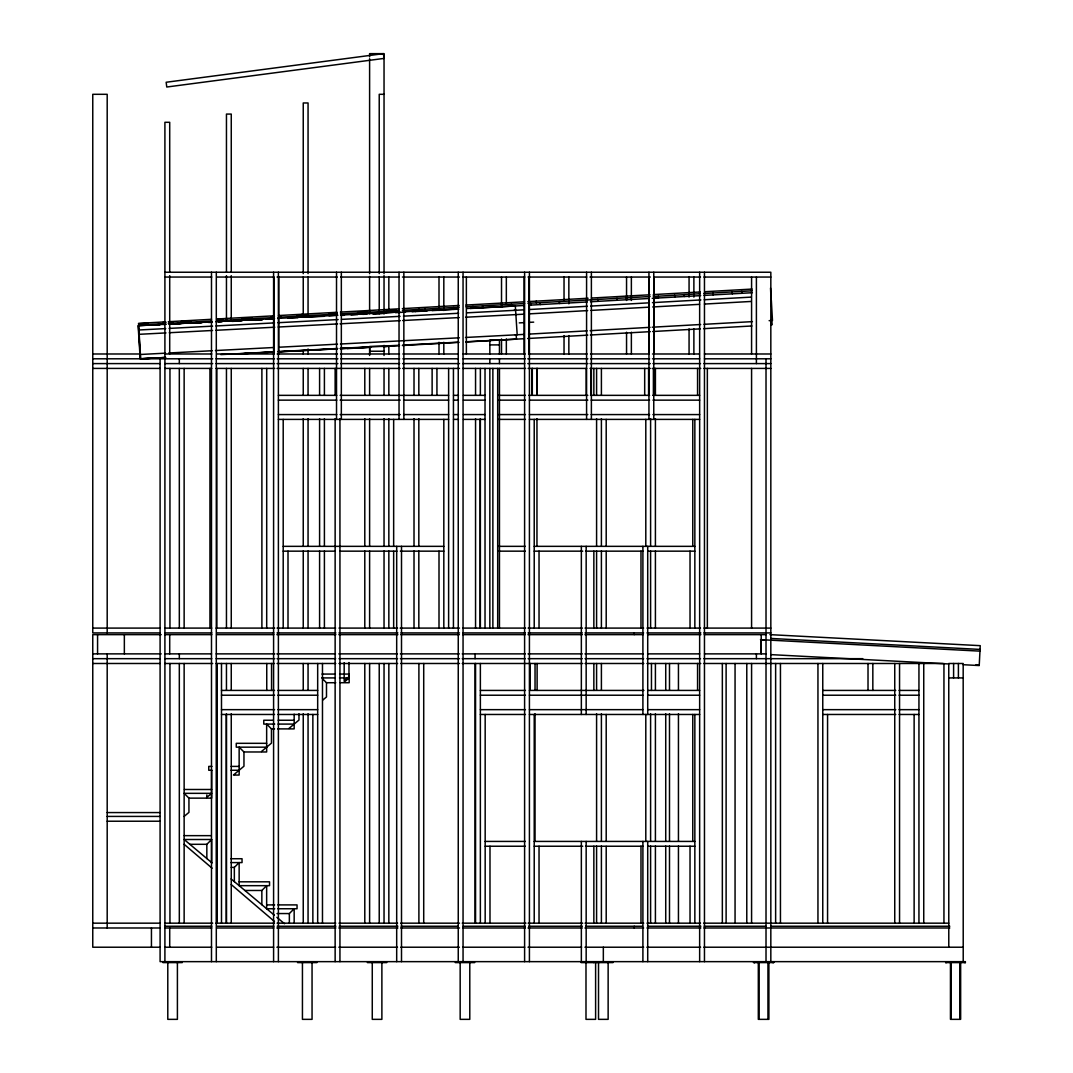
<?xml version="1.0" encoding="UTF-8"?>
<svg xmlns="http://www.w3.org/2000/svg" width="1073" height="1073" viewBox="0 0 1073 1073"><rect width="100%" height="100%" fill="white"/><g stroke="black" fill="none" stroke-linecap="round" stroke-linejoin="round"><path stroke-width="1.5" d="M770.83 640.179L770.91 638.448L980.078 649.42M189.867 844.303L206.834 844.303L211.649 839.502L211.649 862.585M234.343 881.63L234.343 867.386L239.145 862.585L239.145 885.668L269.538 885.668L269.538 881.818L239.145 881.818M244.885 890.469L261.852 890.469L266.654 885.668L266.654 908.751L274.742 908.751M277.022 913.552L289.361 913.552L294.163 908.751L294.163 923.169M184.14 816.419L188.942 812.382L188.942 798.138L184.14 793.336L211.649 793.336L205.909 798.138L188.942 798.138M233.418 775.055L243.96 766.216L243.96 751.972L239.145 747.17L239.145 775.055L234.343 775.055M322.879 699.985L326.487 696.967L326.487 682.723L322.638 678.874M164.96 321.9L138.565 323.375L138.699 325.669L148.302 325.132L148.195 323.214L138.591 323.751M168.26 321.726L211.529 319.298M216.558 319.016L273.454 315.838M278.484 315.556L337.056 312.283M340.409 312.095L399.169 308.809M402.335 308.635L459.231 305.443M465.923 305.067L524.509 301.795M527.849 301.607L588.098 298.24M591.451 298.053L650.023 294.78M700.24 291.977L653.377 294.592L653.47 296.322M705.256 291.695L752.119 289.066M166.141 322.302L162.935 322.477L163.042 324.395L166.248 324.22M169.346 322.115L172.538 321.94L172.646 323.858L169.454 324.046M216.867 319.647L223.264 319.285L223.372 321.203L216.974 321.565M274.433 316.629L271.228 316.803L271.335 318.735L274.54 318.547M336.895 313.343L328.901 313.785L329.009 315.717L337.002 315.261M138.672 325.106L165.054 323.63M168.354 323.442L211.636 321.028M216.652 320.747L273.561 317.568M278.578 317.286L337.15 314M340.503 313.826L399.263 310.54M402.429 310.352L459.324 307.173M466.017 306.798L524.603 303.525M527.943 303.337L650.131 296.51M653.47 296.483L700.334 293.707M703.687 293.519L752.213 290.796M277.746 318.373L280.938 318.185L280.831 316.267M373.739 313.893L385.422 313.236M395.427 312.672L405.473 312.109M412.112 311.747L427.161 310.902M432.124 310.62L458.855 309.131M470.282 308.488L523.892 305.497M528.707 305.228L587.266 301.956M590.472 301.768L648.977 298.495M652.223 298.321L700.682 295.612M703.968 295.424L752.388 292.714M653.578 298.401L658.379 298.133L658.272 296.215M513.927 310.379L523.946 309.829M528.949 309.547L587.374 306.274M590.713 306.087L649.125 302.827M652.464 302.64L700.87 299.93M704.21 299.743L750.939 297.127M515.831 314.617L524.201 314.148M529.19 313.866L587.655 310.593M590.955 310.419L649.433 307.146M652.706 306.958L699.529 304.343M704.451 304.061L751.301 301.446M515.188 334.883L523.664 334.4M528.52 334.132L587.119 330.86M590.137 330.685L650.09 327.332M652.236 327.211L700.656 324.502M703.995 324.328L752.428 321.618M769.126 320.679L772.466 320.492L771.339 300.333M347.236 348.604L370.628 347.29M383.986 346.552L399.035 345.707M402.348 345.519L459.177 342.341M465.749 341.979L490.911 340.57M497.59 340.195L524.321 338.706M527.661 338.518L587.803 335.152M590.378 335.004L650.332 331.651M652.625 331.53L700.293 328.861M703.62 328.673L751.918 325.977M165.483 324.261L138.699 325.669L140.67 358.798L165.725 357.483M168.823 324.086L212.347 321.82M215.7 321.645L274.286 318.574M277.625 318.399L337.888 315.247M340.584 315.1L399.827 312.002M403.166 311.827L458.412 308.944M466.782 308.501L515.322 305.966L517.186 334.763L465.508 337.472M138.953 329.988L165.738 328.593M169.078 328.418L212.602 326.138M215.955 325.964L274.54 322.893M277.88 322.718L338.143 319.566M341.496 319.392L400.081 316.334M403.421 316.159L458.667 313.262M467.037 312.82L515.577 310.285M139.208 334.307L165.993 332.912M169.226 332.737L212.561 330.471M215.901 330.296L274.795 327.211M278.148 327.037L337.593 323.925M340.074 323.805L400.336 320.653M402.616 320.532L459.298 317.568M465.615 317.232L515.979 314.604M519.278 322.893L524.08 322.638M528.882 322.383L533.683 322.141M140.415 354.479L165.47 353.165M168.756 352.99L212.226 350.723M215.432 350.549L274.031 347.491M278.792 347.236L337.485 344.165M340.476 344.004L459.405 337.794M220.837 354.6L274.286 351.81M277.625 351.636L337.74 348.484M340.436 348.349L399.545 345.251M402.885 345.077L457.997 342.193M466.339 341.764L516.448 339.135L516.18 334.816M148.114 325.159L159.756 324.583M171.398 323.992L181.391 323.483M189.706 323.067L201.348 322.477M204.675 322.316L211.327 321.98M224.633 321.31L241.277 320.478M251.256 319.969L262.898 319.378M266.225 319.218L271.214 318.963M287.846 318.131L297.838 317.621M309.48 317.031L324.448 316.28M341.08 315.449L344.406 315.274M351.059 314.939L357.725 314.604M362.714 314.349L366.041 314.188M372.693 313.853L385.998 313.182M165.443 357.524L140.469 358.798L138.404 325.669M240.352 353.714L273.655 352.024M278.645 351.77L336.922 348.792M340.248 348.631L348.577 348.202M355.23 347.867L370.212 347.102M383.53 346.431L386.857 346.257M165.255 357.537L140.187 358.798L138.135 325.669M243.786 353.58L273.856 352.065M278.873 351.81L337.351 348.859M340.691 348.698L350.723 348.189M354.063 348.028L370.775 347.183M384.134 346.512L389.15 346.257M146.76 325.28L160.132 324.676M171.828 324.14L180.184 323.751M190.216 323.295L201.912 322.758M208.605 322.45L211.944 322.289M218.637 321.994L221.977 321.833M232.009 321.377L242.029 320.921M255.401 320.304L262.094 319.995M384.04 94.303L379.225 94.303L379.225 273.575M164.907 272.234L770.83 272.234L770.83 961.649M164.907 277.049L211.77 277.049M216.786 277.049L273.695 277.049M277.049 277.049L337.311 277.049M340.651 277.049L399.236 277.049M402.455 277.049L459.499 277.049M462.839 277.049L524.777 277.049M528.037 277.049L586.703 277.049M589.989 277.049L650.305 277.049M653.618 277.049L700.521 277.049M703.848 277.049L770.83 277.049M489.838 344.902L499.455 344.902M384.174 346.431L369.742 346.431L369.742 354.264M369.742 351.233L384.174 351.233M92.761 353.983L140.174 353.983M164.907 353.983L211.824 353.983M216.84 353.983L273.816 353.983M277.169 353.983L337.485 353.983M340.543 353.983L399.491 353.983M402.844 353.983L458.131 353.983M463.16 353.983L525.166 353.983M528.506 353.983L587.159 353.983M590.512 353.983L649.152 353.983L649.111 277.049M652.505 353.983L699.422 353.983M704.451 353.983L770.83 353.983M92.761 358.798L212.709 358.798M216.049 358.798L274.487 358.798M277.169 358.798L337.915 358.798M340.838 358.798L399.679 358.798M402.844 358.798L458.131 358.798M463.12 358.798L525.166 358.798M527.809 358.798L587.883 358.798M590.512 358.798L649.608 358.798M652.505 358.798L699.663 358.798M704.451 358.798L770.83 358.798M92.761 363.599L159.957 363.599M164.907 363.599L212.709 363.599M216.049 363.599L274.487 363.599M277.049 363.599L337.915 363.599M340.651 363.599L399.679 363.599M402.59 363.599L459.499 363.599M462.839 363.599L524.777 363.599M527.809 363.599L587.883 363.599M590.056 363.599L650.305 363.599M652.947 363.599L700.521 363.599M703.875 363.599L770.83 363.599M92.761 368.415L159.957 368.415M164.907 368.415L211.77 368.415M216.049 368.415L274.675 368.415M277.049 368.415L400.122 368.415M402.59 368.415L459.499 368.415M462.839 368.415L525.569 368.415M528.117 368.415L586.703 368.415M590.056 368.415L650.305 368.415M652.21 368.415L700.776 368.415M703.875 368.415L770.83 368.415M278.39 395.347L336.801 395.347M340.141 395.347L448.621 395.347M453.517 395.347L458.493 395.347M463.469 395.347L485.372 395.347M498.73 395.347L525.435 395.347M528.761 395.347L587.83 395.347M590.512 395.347L649.581 395.347M652.8 395.347L699.65 395.347M278.39 400.149L336.801 400.149M340.141 400.149L400.229 400.149M403.569 400.149L448.621 400.149M453.517 400.149L458.493 400.149M463.469 400.149L485.023 400.149M498.73 400.149L525.435 400.149M529.418 400.149L587.83 400.149M591.169 400.149L649.581 400.149M652.921 400.149L699.65 400.149M278.39 414.58L336.801 414.58M340.141 414.58L400.229 414.58M403.569 414.58L448.621 414.58M453.517 414.58L458.493 414.58M463.469 414.58L485.023 414.58M498.73 414.58L525.435 414.58M529.418 414.58L587.83 414.58M591.169 414.58L649.581 414.58M652.921 414.58L699.65 414.58M278.39 419.395L448.621 419.395M453.517 419.395L458.493 419.395M463.469 419.395L485.023 419.395M498.73 419.395L525.435 419.395M529.418 419.395L699.65 419.395M283.205 546.345L443.82 546.345M498.556 546.345L525.327 546.345M534.22 546.345L694.848 546.345M283.205 551.16L335.071 551.16M340.087 551.16L396.97 551.16M400.323 551.16L443.82 551.16M498.556 551.16L525.327 551.16M534.22 551.16L582.746 551.16M585.563 551.16L642.982 551.16M647.998 551.16L694.848 551.16M92.761 628.094L159.957 628.094M164.907 628.094L211.77 628.094M216.049 628.094L274.675 628.094M277.049 628.094L335.634 628.094M338.974 628.094L397.56 628.094M400.122 628.094L459.499 628.094M462.839 628.094L525.569 628.094M528.117 628.094L582.438 628.094M585.026 628.094L643.612 628.094M646.965 628.094L700.521 628.094M703.875 628.094L770.83 628.094M159.957 632.909L92.761 632.909L92.761 94.303L107.193 94.303L107.193 632.909M164.907 632.909L211.837 632.909M216.786 632.909L273.856 632.909M277.049 632.909L335.876 632.909M338.974 632.909L397.895 632.909M400.913 632.909L459.499 632.909M462.839 632.909L525.301 632.909M528.117 632.909L582.29 632.909M585.026 632.909L643.612 632.909M646.965 632.909L700.87 632.909M703.875 632.909L770.83 632.909M161.205 634.639L92.761 634.639L92.761 947.218L159.81 947.218M164.907 634.639L211.837 634.639M216.598 634.639L273.856 634.639M276.874 634.639L335.876 634.639M338.827 634.639L397.895 634.639M400.766 634.639L459.378 634.639M462.718 634.639L525.301 634.639M528.023 634.639L582.29 634.639M584.946 634.639L643.143 634.639M647.582 634.639L700.87 634.639M704.21 634.639L766.015 634.639M92.761 653.873L161.205 653.873M164.907 653.873L211.569 653.873M216.169 653.873L274.782 653.873M276.874 653.873L335.473 653.873M338.827 653.873L397.426 653.873M400.363 653.873L459.378 653.873M462.248 653.873L525.314 653.873M528.023 653.873L582.25 653.873M584.946 653.873L643.143 653.873M647.556 653.873L699.676 653.873M704.492 653.873L766.015 653.873M92.761 658.674L159.957 658.674M164.907 658.674L211.77 658.674M216.169 658.674L274.782 658.674M277.049 658.674L335.634 658.674M338.974 658.674L397.56 658.674M400.363 658.674L459.499 658.674M462.248 658.674L525.314 658.674M528.117 658.674L582.25 658.674M585.026 658.674L643.612 658.674M646.965 658.674L700.521 658.674M703.875 658.674L862.786 658.674M92.761 663.49L159.957 663.49M164.907 663.49L212.709 663.49M215.941 663.49L274.473 663.49M277.049 663.49L335.769 663.49M338.974 663.49L397.64 663.49M400.672 663.49L459.499 663.49M462.248 663.49L582.746 663.49M585.026 663.49L643.787 663.49M646.965 663.49L700.776 663.49M703.593 663.49L943.046 663.49M321.98 674.072L334.776 674.072M339.578 674.072L349.181 674.072L349.181 682.723L344.366 682.723M321.672 677.921L334.776 677.921M339.47 677.921L349.181 677.921L343.454 682.723L340.369 682.723M948.787 677.921L963.219 677.921M326.487 682.723L335.742 682.723M221.494 690.422L274.554 690.422M277.88 690.422L317.675 690.422M480.369 690.422L525.435 690.422M529.418 690.422L643.921 690.422M647.824 690.422L699.65 690.422M822.763 690.422L895.727 690.422M899.04 690.422L918.944 690.422M221.494 695.224L274.554 695.224M277.88 695.224L317.675 695.224M480.369 695.224L525.435 695.224M529.418 695.224L642.901 695.224M647.918 695.224L699.65 695.224M822.763 695.224L895.727 695.224M899.04 695.224L918.944 695.224M221.494 709.655L274.554 709.655M277.88 709.655L317.675 709.655M480.369 709.655L525.435 709.655M529.418 709.655L642.901 709.655M647.918 709.655L699.65 709.655M822.763 709.655L895.727 709.655M899.04 709.655L918.944 709.655M221.494 714.47L274.554 714.47M277.88 714.47L317.675 714.47M480.369 714.47L525.435 714.47M529.418 714.47L699.65 714.47M822.763 714.47L895.727 714.47M899.04 714.47L918.944 714.47M273.374 720.238L263.77 720.238L263.77 724.087L274.742 724.087M278.175 720.238L294.163 720.238M277.987 724.087L294.163 724.087M261.852 751.972L266.654 751.972L266.654 724.087L271.469 728.889L274.554 728.889M277.639 728.889L288.436 728.889L298.978 720.05L298.978 713.719M289.361 728.889L294.163 728.889L294.163 714.189M266.654 743.321L236.261 743.321L236.261 747.17L266.654 747.17M243.96 751.972L260.927 751.972L271.469 743.133L271.469 728.889M211.958 766.404L208.752 766.404L208.752 770.253L211.958 770.253M231.151 766.404L239.145 766.404M231.057 770.253L239.145 770.253M184.449 789.487L211.649 789.487M107.193 812.569L159.957 812.569M107.193 816.419L159.957 816.419M107.193 821.221L159.957 821.221M184.14 835.652L211.327 835.652M211.649 839.502L184.14 839.502L212.092 862.947M485.17 841.42L525.327 841.42M534.22 841.42L694.848 841.42M485.17 846.235L525.327 846.235M534.22 846.235L582.746 846.235M585.563 846.235L642.982 846.235M647.998 846.235L694.848 846.235M230.843 858.735L242.042 858.735L242.042 862.585L230.843 862.585M231.258 867.386L234.343 867.386M266.654 904.901L274.661 904.901M277.853 904.901L297.047 904.901L297.047 908.751L277.853 908.751M92.761 923.169L159.957 923.169M164.907 923.169L212.709 923.169M215.941 923.169L274.473 923.169M277.049 923.169L335.769 923.169M338.974 923.169L397.56 923.169M400.672 923.169L459.499 923.169M462.248 923.169L525.971 923.169M528.117 923.169L582.746 923.169M585.026 923.169L643.72 923.169M646.965 923.169L700.521 923.169M703.593 923.169L948.76 923.169M164.907 926.254L211.837 926.254M216.867 926.254L273.856 926.254M277.21 926.254L335.876 926.254M339.229 926.254L397.895 926.254M401.248 926.254L458.251 926.254M463.268 926.254L525.301 926.254M528.654 926.254L582.29 926.254M585.643 926.254L642.579 926.254M647.582 926.254L700.87 926.254M704.21 926.254L765.827 926.254M770.83 926.254L949.806 926.254M92.761 927.984L159.957 927.984M164.907 927.984L211.837 927.984M216.598 927.984L273.856 927.984M276.874 927.984L335.876 927.984M338.827 927.984L397.895 927.984M400.766 927.984L459.499 927.984M462.718 927.984L525.301 927.984M528.023 927.984L582.29 927.984M584.959 927.984L643.626 927.984M646.965 927.984L700.87 927.984M703.875 927.984L949.806 927.984M164.907 947.218L211.757 947.218M216.598 947.218L273.669 947.218M276.874 947.218L335.581 947.218M338.827 947.218L397.506 947.218M400.766 947.218L459.418 947.218M462.718 947.218L524.684 947.218M528.023 947.218L581.606 947.218M584.919 947.218L643.626 947.218M646.845 947.218L700.629 947.218M703.767 947.218L963.219 947.218M765.76 639.91L761.173 639.723L761.213 653.873L761.213 634.639M769.904 634.639L980.239 645.664L979.22 665.555L963.178 664.71M760.475 639.642L979.984 651.137M976.014 664.697L979.22 664.871M770.83 654.624L948.76 663.959M231.138 878.935L274.339 915.189M276.874 917.321L284.493 923.719M184.14 844.303L212.132 868.218M231.205 884.514L274.46 921.466M770.535 288.047L771.098 300.346M771.661 320.545L771.903 324.864M771.339 320.559L771.581 324.878M770.937 322.021L771.098 324.904M741.819 291.387L741.926 293.305M732.215 291.923L732.322 293.841M713.009 292.996L713.116 294.914M684.198 294.606L684.306 296.524M674.595 295.142L674.702 297.06M648.669 296.752L648.776 298.67M626.578 297.825L626.686 299.743M616.975 298.361L617.082 300.279M597.768 299.434L597.876 301.352M568.972 301.044L569.079 302.962M559.368 301.58L559.476 303.498M540.162 302.653L540.269 304.571M536.218 301.137L536.312 302.868M530.558 303.19L530.666 305.108M511.352 304.263L511.459 306.194M501.748 304.799L501.856 306.73M482.542 305.872L482.649 307.803M472.938 306.409L473.045 308.34M453.731 307.495L453.839 309.413M444.128 308.031L444.235 309.949M424.921 309.104L425.029 311.022M419.06 307.696L419.167 309.426M415.318 309.641L415.425 311.559M384.241 309.641L384.335 311.371M301.915 314.241L302.009 315.972M184.757 320.8L184.851 322.53M965.137 961.649L965.137 962.602M964.935 961.649L964.935 962.602M963.219 961.649L963.178 663.49L948.76 663.49L948.787 947.218M960.563 962.602L960.563 1019.35L950.504 1019.35L950.504 962.602M960.335 962.602L960.335 1019.35M960.12 962.602L960.12 1019.35M958.404 663.49L958.404 677.921M953.602 663.49L953.602 677.921M950.946 962.602L950.946 1019.35M950.705 962.602L950.705 1019.35M946.145 961.649L946.145 962.602M945.903 961.649L945.903 962.602M945.689 961.649L945.689 962.602L965.378 962.602L965.378 961.649L160.092 961.649L160.092 358.798M943.945 663.49L943.945 923.169M923.746 663.49L923.746 923.169M918.944 663.49L918.944 923.169M914.129 714.47L914.129 923.169M899.55 663.49L899.55 923.169M894.748 663.49L894.748 923.169M872.832 663.49L872.832 690.422M868.017 663.49L868.017 690.422M827.565 714.47L827.565 923.169M822.763 663.49L822.763 923.169M817.948 663.49L817.948 923.169M780.447 663.49L780.447 923.169M775.631 663.49L775.631 923.169M773.713 961.649L773.713 962.602L753.514 962.602L753.514 961.649M773.539 961.649L773.539 962.602M772.748 961.649L772.748 962.602M768.898 962.602L768.898 1019.35L758.316 1019.35L758.316 962.602M767.946 962.602L767.946 1019.35M766.015 358.798L766.015 961.649M759.107 962.602L759.107 1019.35M756.398 277.049L756.398 363.599M756.398 653.873L756.398 658.674M754.48 961.649L754.48 962.602M754.306 961.649L754.306 962.602M751.583 277.049L751.583 353.983M751.583 368.415L751.583 628.094M751.583 663.49L751.583 923.169M746.781 663.49L746.781 923.169M735.059 663.49L735.059 923.169M726.113 663.49L726.113 923.169M722.344 663.49L722.344 923.169M707.348 368.415L707.348 628.094M704.465 272.234L704.465 961.649M699.65 272.234L699.65 961.649M697.571 368.415L697.571 395.226M697.571 663.49L697.571 690.301M694.848 419.395L694.848 628.094M694.848 714.47L694.848 923.169M693.882 277.049L693.882 297.114M693.882 328.901L693.882 353.983M692.769 419.395L692.769 546.278M692.769 714.47L692.769 841.353M690.033 551.16L690.033 628.094M690.033 846.235L690.033 923.169M689.067 277.049L689.067 297.114M689.067 328.901L689.067 353.983M678.444 663.49L678.444 690.301M678.444 713.746L678.444 841.084M678.444 846.101L678.444 923.169M669.498 663.49L669.498 690.301M669.498 713.746L669.498 841.084M669.498 846.101L669.498 923.169M665.729 663.49L665.729 690.301M665.729 713.746L665.729 841.084M665.729 846.101L665.729 923.169M655.415 368.415L655.415 395.226M655.415 418.671L655.415 546.009M655.415 551.026L655.415 628.094M655.415 663.49L655.415 690.301M655.415 713.746L655.415 841.084M655.415 846.101L655.415 923.169M653.913 277.049L653.913 353.983M653.765 272.234L653.765 419.395M653.39 368.415L653.39 395.347M651.459 663.49L651.459 690.422M650.6 418.671L650.6 546.278M650.6 551.026L650.6 628.094M650.6 713.746L650.6 841.353M650.6 846.101L650.6 923.169M648.95 272.234L648.95 419.395M648.588 368.415L648.588 395.347M647.716 546.345L647.716 714.47M647.716 841.42L647.716 961.649M645.798 419.395L645.798 546.278M645.798 714.47L645.798 841.353M644.685 368.415L644.685 395.347M642.901 546.345L642.901 714.47M642.901 841.42L642.901 961.649M640.983 551.16L640.983 628.094M640.983 846.235L640.983 923.169M634.25 632.909L634.25 634.639M634.25 926.254L634.25 927.984M631.367 277.049L631.367 300.467M631.367 332.241L631.367 353.983M626.552 277.049L626.552 300.467M626.552 332.241L626.552 353.983M612.951 961.649L612.951 962.602L581.177 962.602L581.177 961.649M608.136 962.602L608.136 1019.35L598.519 1019.35L598.519 962.602M606.205 419.395L606.205 546.278M606.205 551.294L606.205 628.094M606.205 714.47L606.205 841.353M606.205 846.369L606.205 923.169M603.334 947.218L603.334 961.649M601.403 368.415L601.403 395.226M601.403 418.671L601.403 546.278M601.403 551.026L601.403 628.094M601.403 663.49L601.403 690.301M601.403 713.746L601.403 841.353M601.403 846.101L601.403 923.169M596.588 368.415L596.588 395.226M596.588 418.671L596.588 546.009M596.588 551.026L596.588 628.094M596.588 663.49L596.588 690.301M596.588 713.746L596.588 841.084M596.588 846.101L596.588 923.169M595.609 962.602L595.609 1019.35L585.992 1019.35L585.992 962.602M593.852 368.415L593.852 395.347M593.852 551.16L593.852 628.094M593.852 663.49L593.852 690.422M593.852 846.235L593.852 923.169M593.704 961.649L593.704 962.602M591.384 272.234L591.384 419.395M591.022 368.415L591.022 395.347M586.582 272.234L586.582 419.395M586.207 368.415L586.207 395.347M586.166 546.345L586.166 714.47M586.166 841.42L586.166 961.649M581.351 546.345L581.351 714.47M581.351 841.42L581.351 961.649M568.851 277.049L568.851 303.807M568.851 335.594L568.851 353.983M564.036 277.049L564.036 300.467M564.036 335.594L564.036 353.983M539.035 551.16L539.035 628.094M539.035 846.235L539.035 923.169M537.117 368.415L537.117 395.347M537.117 663.49L537.117 690.422M536.956 368.415L536.956 395.226M536.956 418.671L536.956 546.009M535.038 663.49L535.038 690.301M535.038 713.746L535.038 841.084M534.22 419.395L534.22 628.094M534.22 714.47L534.22 923.169M532.302 368.415L532.302 395.347M532.154 368.415L532.154 395.226M530.223 663.49L530.223 690.301M529.418 272.234L529.418 961.649M528.882 277.049L528.882 353.983M524.603 272.234L524.603 961.649M524.08 277.049L524.08 353.983M506.335 277.049L506.335 303.807M506.335 338.934L506.335 353.983M501.52 277.049L501.52 307.146M501.52 338.934L501.52 353.983M499.455 354.17L499.455 340.087L489.838 340.087L489.838 354.17M499.455 358.798L499.455 363.599M499.455 368.415L499.455 628.094M497.684 368.415L497.684 628.094M492.869 368.415L492.869 628.094M489.985 846.235L489.985 923.169M489.838 358.798L489.838 363.599M489.838 368.415L489.838 628.094M485.023 368.415L485.023 628.094M485.17 714.47L485.17 923.169M480.369 368.415L480.369 395.226M480.369 418.671L480.369 628.094M480.369 663.49L480.369 923.169M480.208 419.395L480.208 628.094M475.554 368.415L475.554 395.226M475.554 418.671L475.554 628.094M475.554 663.49L475.554 923.169M475.071 653.873L475.071 658.674M475.071 663.49L475.071 923.169M474.601 961.649L474.601 962.602L455.354 962.602L455.354 961.649M469.786 962.602L469.786 1019.35L460.169 1019.35L460.169 962.602M466.366 277.049L466.366 353.983M463.053 272.234L463.053 961.649M458.251 272.234L458.251 961.649M453.436 368.415L453.436 628.094M448.621 368.415L448.621 628.094M443.82 277.049L443.82 310.499M443.82 342.274L443.82 353.983M443.82 419.395L443.82 628.094M439.005 277.049L439.005 310.499M439.005 342.274L439.005 353.983M439.005 551.16L439.005 628.094M436.939 368.415L436.939 395.347M432.124 368.415L432.124 395.347M423.714 663.49L423.714 923.169M418.899 663.49L418.899 923.169M418.832 368.415L418.832 395.226M418.832 418.671L418.832 546.009M418.832 551.026L418.832 628.094M414.017 368.415L414.017 395.226M414.017 418.671L414.017 546.009M414.017 551.026L414.017 628.094M403.85 272.234L403.85 419.395M401.503 546.345L401.503 961.649M399.035 272.234L399.035 419.395M396.688 546.345L396.688 961.649M393.657 419.395L393.657 546.278M393.657 551.294L393.657 628.094M388.842 277.049L388.842 308.823M388.842 345.627L388.842 353.983M388.842 368.415L388.842 395.226M388.842 418.671L388.842 546.278M388.842 551.026L388.842 628.094M388.842 663.49L388.842 923.169M386.682 961.649L386.682 962.602L367.449 962.602L367.449 961.649M384.04 273.695L384.04 53.65L369.608 53.65L369.608 56.856M384.04 275.6L384.04 313.96M384.04 345.385L384.04 355.458M384.04 368.415L384.04 395.226M384.04 418.671L384.04 546.009M384.04 551.026L384.04 628.094M384.04 663.49L384.04 923.169M381.881 962.602L381.881 1019.35L372.264 1019.35L372.264 962.602M379.225 276.914L379.225 313.785M379.225 663.49L379.225 923.169M369.608 58.76L369.608 273.695M369.608 276.378L369.608 313.745M369.608 347.062L369.608 355.458M369.608 368.415L369.608 395.347M369.608 418.671L369.608 546.278M369.608 551.026L369.608 628.094M369.608 663.49L369.608 923.169M364.793 368.415L364.793 395.226M364.793 418.671L364.793 546.009M364.793 551.026L364.793 628.094M364.793 663.49L364.793 923.169M348.98 662.524L348.98 676.768L344.178 680.805L344.178 662.671M341.335 272.234L341.335 419.395M339.94 418.671L339.94 546.009M339.94 546.345L339.94 961.649M336.52 272.234L336.52 419.395M335.138 368.415L335.138 395.226M335.138 418.671L335.138 546.009M335.138 546.345L335.138 961.649M324.408 368.415L324.408 395.226M324.408 418.671L324.408 546.009M324.408 551.026L324.408 628.094M322.477 663.49L322.477 923.169M319.593 368.415L319.593 395.226M319.593 418.671L319.593 546.009M319.593 551.026L319.593 628.094M317.675 663.49L317.675 923.169M316.857 961.649L316.857 962.602L297.623 962.602L297.623 961.649M312.86 714.47L312.86 923.169M312.055 962.602L312.055 1019.35L302.438 1019.35L302.438 962.602M308.058 273.655L308.058 102.968L303.243 102.968L303.243 273.655M308.058 277.008L308.058 317.165M308.058 348.966L308.058 353.983M308.058 368.415L308.058 395.226M308.058 418.671L308.058 546.009M308.058 551.026L308.058 628.094M308.058 663.49L308.058 690.301M308.058 713.746L308.058 923.169M303.243 277.008L303.243 315.502M303.243 350.643L303.243 353.983M303.243 368.415L303.243 395.226M303.243 418.671L303.243 546.009M303.243 551.026L303.243 628.094M303.243 663.49L303.243 690.301M303.243 713.746L303.243 923.169M289.361 913.552L289.361 923.169M288.007 551.16L288.007 628.094M283.205 419.395L283.205 628.094M278.819 277.049L278.819 353.983M278.39 272.234L278.39 961.649M274.004 277.049L274.004 353.983M273.588 272.234L273.588 961.649M271.563 663.49L271.563 690.422M266.694 368.415L266.694 628.094M266.748 663.49L266.748 690.422M261.892 368.415L261.892 628.094M261.852 890.469L261.852 904.713M231.258 272.354L231.258 114.073L226.457 114.073L226.457 272.354M231.258 275.681L231.258 320.666M231.258 368.415L231.258 628.094M231.258 663.49L231.258 690.301M231.258 713.746L231.258 923.169M226.457 275.681L226.457 320.666M226.457 368.415L226.457 628.094M226.457 663.49L226.457 690.301M226.457 713.746L226.457 923.169M226.309 714.47L226.309 923.169M221.494 663.49L221.494 923.169M216.84 368.415L216.84 628.094M216.84 663.49L216.84 923.169M216.679 663.49L216.679 923.169M216.303 272.234L216.303 961.649M211.649 770.253L211.649 798.138L206.834 798.138L206.834 794.932M211.488 272.234L211.488 961.649M209.946 368.415L209.946 628.094M206.834 844.303L206.834 858.548M184.14 368.415L184.14 628.094M184.14 663.49L184.14 923.169M182.209 961.649L182.209 962.602L162.975 962.602L162.975 961.649M179.325 358.798L179.325 363.599M179.325 368.415L179.325 628.094M179.325 653.873L179.325 658.674M179.325 663.49L179.325 923.169M177.407 962.602L177.407 1019.35L167.79 1019.35L167.79 962.602M169.95 368.415L169.95 628.094M169.95 663.49L169.95 923.169M169.708 272.314L169.708 122.295L164.907 122.295L164.907 961.649M169.708 275.64L169.708 353.983M169.708 634.639L169.708 653.873M169.708 927.984L169.708 947.218M151.441 927.984L151.441 947.218M124.347 634.639L124.347 653.873M107.193 653.873L107.193 927.984M97.576 634.639L97.576 653.873M383.41 53.65L166.154 82.259L166.771 87.02L384.04 58.411L383.41 53.65M190.618 320.988L181.015 321.524L181.122 323.442L190.726 322.906L190.618 320.988M252.075 317.769L242.471 318.305L242.578 320.237L252.182 319.7L252.075 317.769M306.811 314.912L297.208 315.449L297.315 317.367L306.918 316.83L306.811 314.912M367.301 311.747L357.698 312.283L357.805 314.201L367.409 313.665L367.301 311.747M396.111 310.245L386.508 310.781L386.615 312.699L396.219 312.163L396.111 310.245"/></g></svg>
